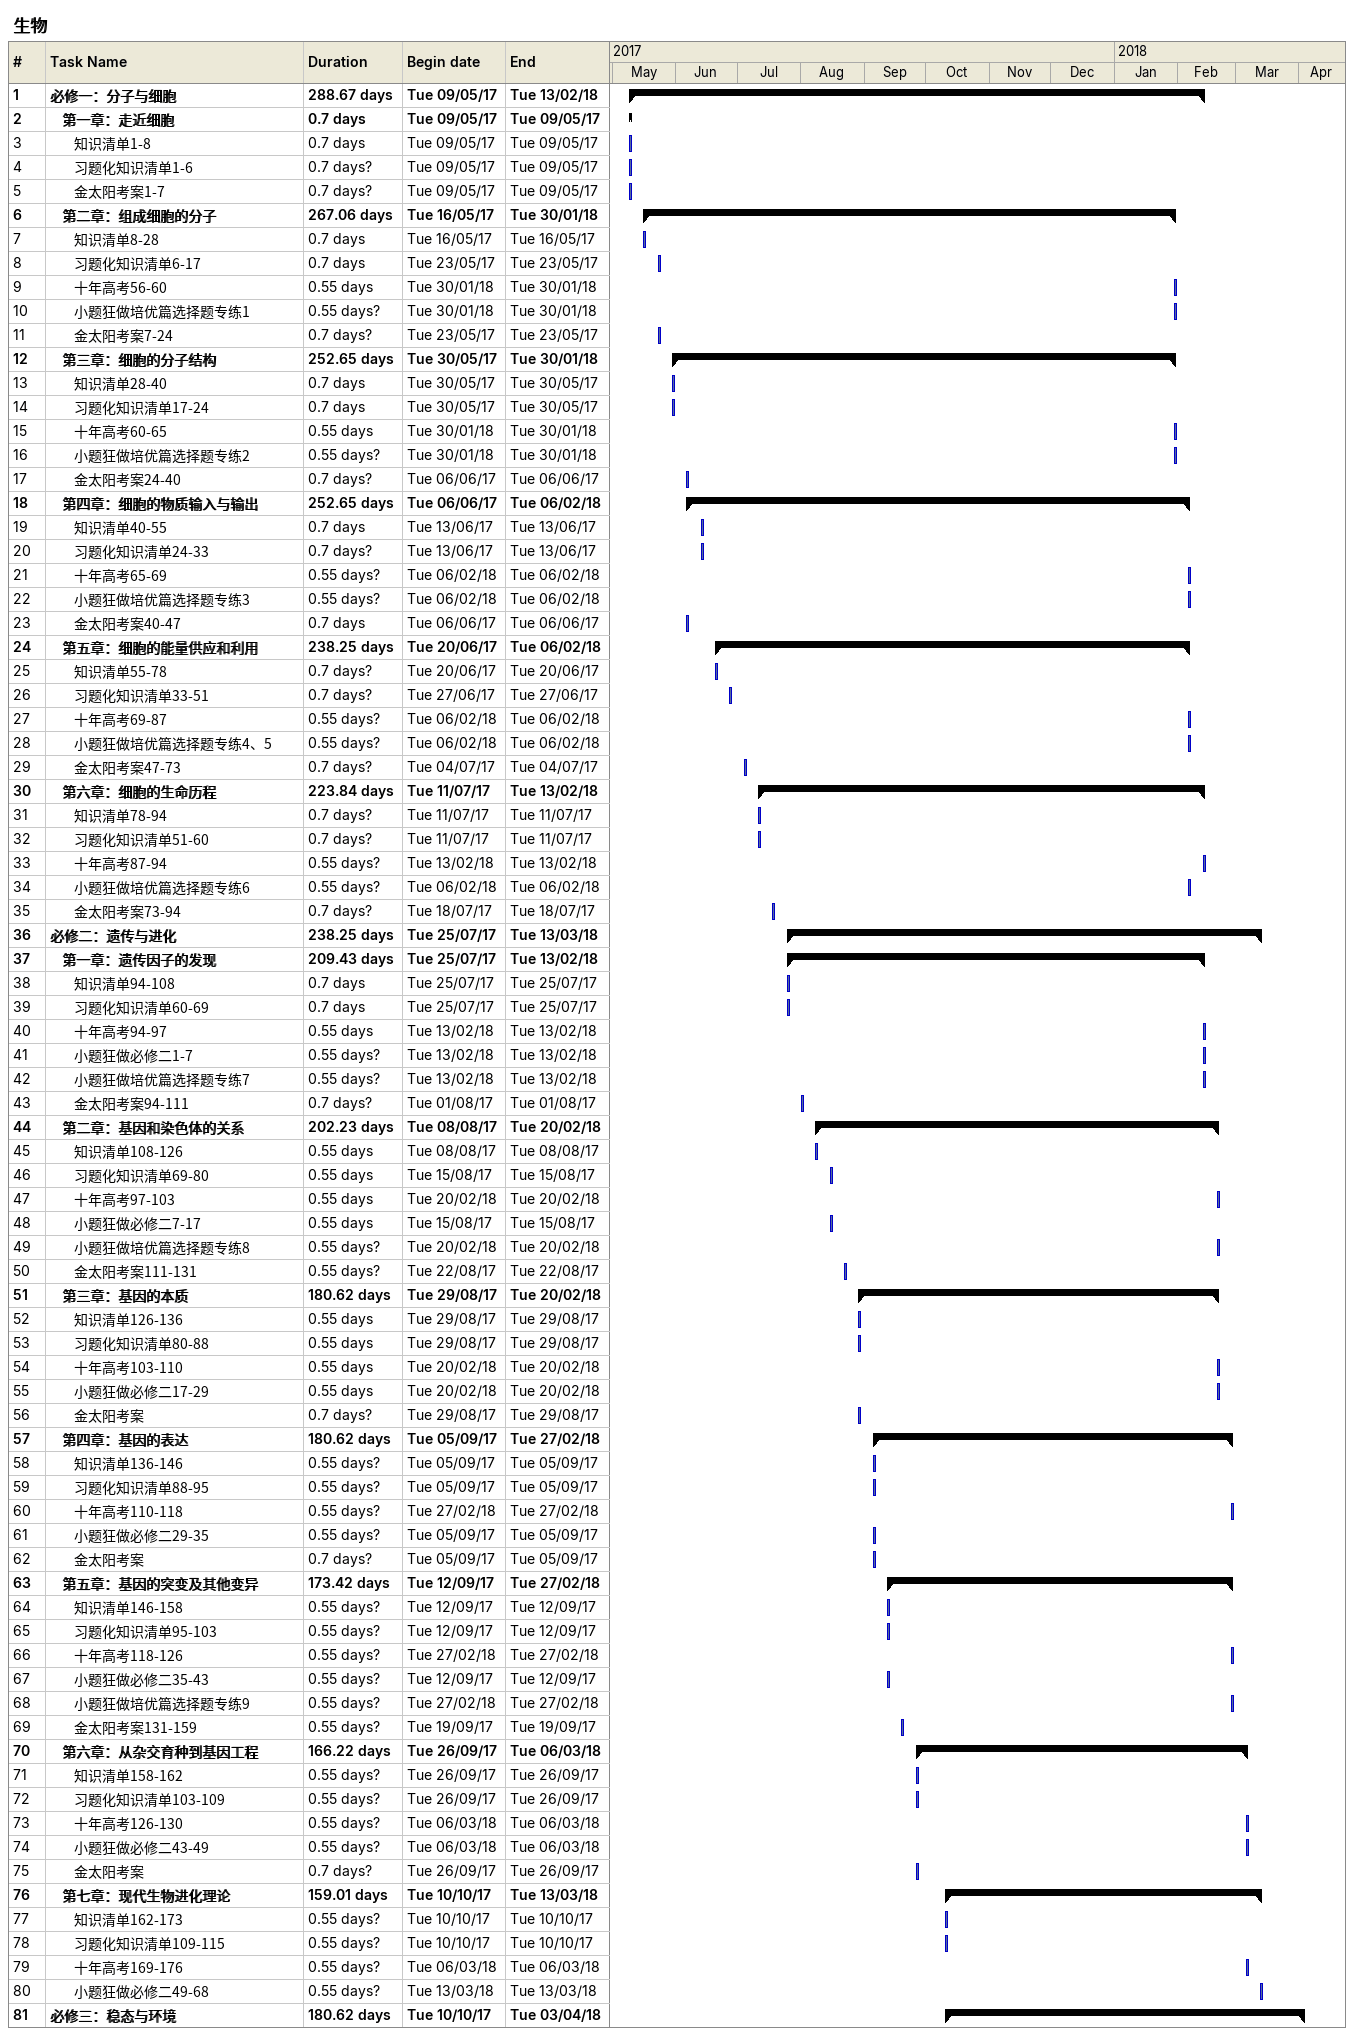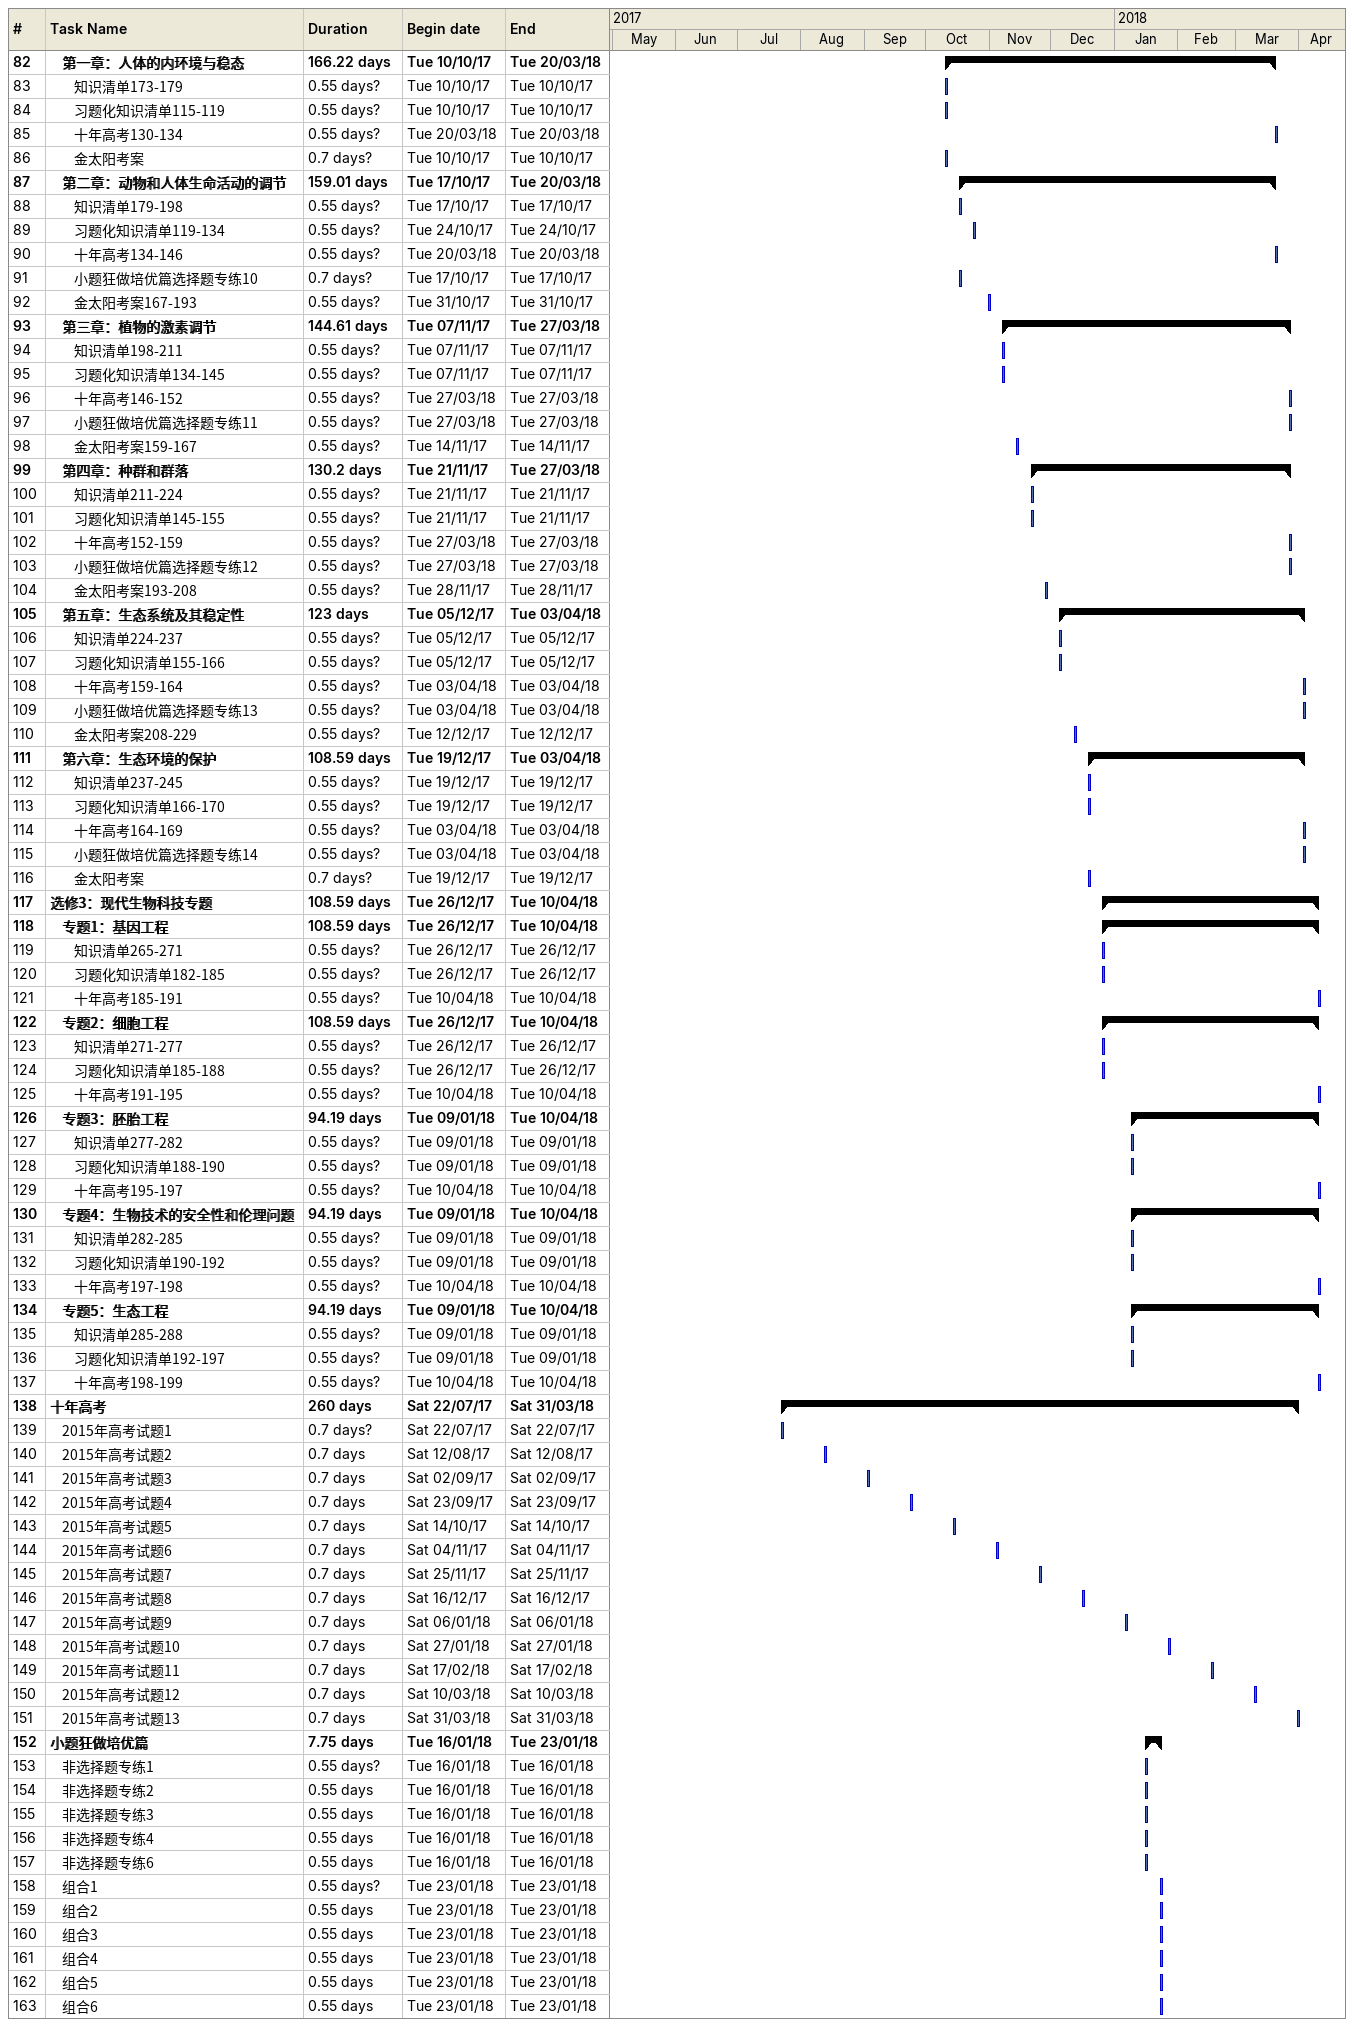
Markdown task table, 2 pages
生物

| ID | Level | Task | Duration | Start | Finish |
|---|---|---|---|---|---|
| 1 | 1 | **必修一：分子与细胞** | 288.67d | 2017-05-09 | 2018-02-13 |
| 2 | 2 | **第一章：走近细胞** | 0.7d | 2017-05-09 | 2017-05-09 |
| 3 | 3 | 知识清单1-8 | 0.7d | 2017-05-09 | 2017-05-09 |
| 4 | 3 | 习题化知识清单1-6 | 0.7d? | 2017-05-09 | 2017-05-09 |
| 5 | 3 | 金太阳考案1-7 | 0.7d? | 2017-05-09 | 2017-05-09 |
| 6 | 2 | **第二章：组成细胞的分子** | 267.06d | 2017-05-16 | 2018-01-30 |
| 7 | 3 | 知识清单8-28 | 0.7d | 2017-05-16 | 2017-05-16 |
| 8 | 3 | 习题化知识清单6-17 | 0.7d | 2017-05-23 | 2017-05-23 |
| 9 | 3 | 十年高考56-60 | 0.55d | 2018-01-30 | 2018-01-30 |
| 10 | 3 | 小题狂做培优篇选择题专练1 | 0.55d? | 2018-01-30 | 2018-01-30 |
| 11 | 3 | 金太阳考案7-24 | 0.7d? | 2017-05-23 | 2017-05-23 |
| 12 | 2 | **第三章：细胞的分子结构** | 252.65d | 2017-05-30 | 2018-01-30 |
| 13 | 3 | 知识清单28-40 | 0.7d | 2017-05-30 | 2017-05-30 |
| 14 | 3 | 习题化知识清单17-24 | 0.7d | 2017-05-30 | 2017-05-30 |
| 15 | 3 | 十年高考60-65 | 0.55d | 2018-01-30 | 2018-01-30 |
| 16 | 3 | 小题狂做培优篇选择题专练2 | 0.55d? | 2018-01-30 | 2018-01-30 |
| 17 | 3 | 金太阳考案24-40 | 0.7d? | 2017-06-06 | 2017-06-06 |
| 18 | 2 | **第四章：细胞的物质输入与输出** | 252.65d | 2017-06-06 | 2018-02-06 |
| 19 | 3 | 知识清单40-55 | 0.7d | 2017-06-13 | 2017-06-13 |
| 20 | 3 | 习题化知识清单24-33 | 0.7d? | 2017-06-13 | 2017-06-13 |
| 21 | 3 | 十年高考65-69 | 0.55d? | 2018-02-06 | 2018-02-06 |
| 22 | 3 | 小题狂做培优篇选择题专练3 | 0.55d? | 2018-02-06 | 2018-02-06 |
| 23 | 3 | 金太阳考案40-47 | 0.7d | 2017-06-06 | 2017-06-06 |
| 24 | 2 | **第五章：细胞的能量供应和利用** | 238.25d | 2017-06-20 | 2018-02-06 |
| 25 | 3 | 知识清单55-78 | 0.7d? | 2017-06-20 | 2017-06-20 |
| 26 | 3 | 习题化知识清单33-51 | 0.7d? | 2017-06-27 | 2017-06-27 |
| 27 | 3 | 十年高考69-87 | 0.55d? | 2018-02-06 | 2018-02-06 |
| 28 | 3 | 小题狂做培优篇选择题专练4、5 | 0.55d? | 2018-02-06 | 2018-02-06 |
| 29 | 3 | 金太阳考案47-73 | 0.7d? | 2017-07-04 | 2017-07-04 |
| 30 | 2 | **第六章：细胞的生命历程** | 223.84d | 2017-07-11 | 2018-02-13 |
| 31 | 3 | 知识清单78-94 | 0.7d? | 2017-07-11 | 2017-07-11 |
| 32 | 3 | 习题化知识清单51-60 | 0.7d? | 2017-07-11 | 2017-07-11 |
| 33 | 3 | 十年高考87-94 | 0.55d? | 2018-02-13 | 2018-02-13 |
| 34 | 3 | 小题狂做培优篇选择题专练6 | 0.55d? | 2018-02-06 | 2018-02-06 |
| 35 | 3 | 金太阳考案73-94 | 0.7d? | 2017-07-18 | 2017-07-18 |
| 36 | 1 | **必修二：遗传与进化** | 238.25d | 2017-07-25 | 2018-03-13 |
| 37 | 2 | **第一章：遗传因子的发现** | 209.43d | 2017-07-25 | 2018-02-13 |
| 38 | 3 | 知识清单94-108 | 0.7d | 2017-07-25 | 2017-07-25 |
| 39 | 3 | 习题化知识清单60-69 | 0.7d | 2017-07-25 | 2017-07-25 |
| 40 | 3 | 十年高考94-97 | 0.55d | 2018-02-13 | 2018-02-13 |
| 41 | 3 | 小题狂做必修二1-7 | 0.55d? | 2018-02-13 | 2018-02-13 |
| 42 | 3 | 小题狂做培优篇选择题专练7 | 0.55d? | 2018-02-13 | 2018-02-13 |
| 43 | 3 | 金太阳考案94-111 | 0.7d? | 2017-08-01 | 2017-08-01 |
| 44 | 2 | **第二章：基因和染色体的关系** | 202.23d | 2017-08-08 | 2018-02-20 |
| 45 | 3 | 知识清单108-126 | 0.55d | 2017-08-08 | 2017-08-08 |
| 46 | 3 | 习题化知识清单69-80 | 0.55d | 2017-08-15 | 2017-08-15 |
| 47 | 3 | 十年高考97-103 | 0.55d | 2018-02-20 | 2018-02-20 |
| 48 | 3 | 小题狂做必修二7-17 | 0.55d | 2017-08-15 | 2017-08-15 |
| 49 | 3 | 小题狂做培优篇选择题专练8 | 0.55d? | 2018-02-20 | 2018-02-20 |
| 50 | 3 | 金太阳考案111-131 | 0.55d? | 2017-08-22 | 2017-08-22 |
| 51 | 2 | **第三章：基因的本质** | 180.62d | 2017-08-29 | 2018-02-20 |
| 52 | 3 | 知识清单126-136 | 0.55d | 2017-08-29 | 2017-08-29 |
| 53 | 3 | 习题化知识清单80-88 | 0.55d | 2017-08-29 | 2017-08-29 |
| 54 | 3 | 十年高考103-110 | 0.55d | 2018-02-20 | 2018-02-20 |
| 55 | 3 | 小题狂做必修二17-29 | 0.55d | 2018-02-20 | 2018-02-20 |
| 56 | 3 | 金太阳考案 | 0.7d? | 2017-08-29 | 2017-08-29 |
| 57 | 2 | **第四章：基因的表达** | 180.62d | 2017-09-05 | 2018-02-27 |
| 58 | 3 | 知识清单136-146 | 0.55d? | 2017-09-05 | 2017-09-05 |
| 59 | 3 | 习题化知识清单88-95 | 0.55d? | 2017-09-05 | 2017-09-05 |
| 60 | 3 | 十年高考110-118 | 0.55d? | 2018-02-27 | 2018-02-27 |
| 61 | 3 | 小题狂做必修二29-35 | 0.55d? | 2017-09-05 | 2017-09-05 |
| 62 | 3 | 金太阳考案 | 0.7d? | 2017-09-05 | 2017-09-05 |
| 63 | 2 | **第五章：基因的突变及其他变异** | 173.42d | 2017-09-12 | 2018-02-27 |
| 64 | 3 | 知识清单146-158 | 0.55d? | 2017-09-12 | 2017-09-12 |
| 65 | 3 | 习题化知识清单95-103 | 0.55d? | 2017-09-12 | 2017-09-12 |
| 66 | 3 | 十年高考118-126 | 0.55d? | 2018-02-27 | 2018-02-27 |
| 67 | 3 | 小题狂做必修二35-43 | 0.55d? | 2017-09-12 | 2017-09-12 |
| 68 | 3 | 小题狂做培优篇选择题专练9 | 0.55d? | 2018-02-27 | 2018-02-27 |
| 69 | 3 | 金太阳考案131-159 | 0.55d? | 2017-09-19 | 2017-09-19 |
| 70 | 2 | **第六章：从杂交育种到基因工程** | 166.22d | 2017-09-26 | 2018-03-06 |
| 71 | 3 | 知识清单158-162 | 0.55d? | 2017-09-26 | 2017-09-26 |
| 72 | 3 | 习题化知识清单103-109 | 0.55d? | 2017-09-26 | 2017-09-26 |
| 73 | 3 | 十年高考126-130 | 0.55d? | 2018-03-06 | 2018-03-06 |
| 74 | 3 | 小题狂做必修二43-49 | 0.55d? | 2018-03-06 | 2018-03-06 |
| 75 | 3 | 金太阳考案 | 0.7d? | 2017-09-26 | 2017-09-26 |
| 76 | 2 | **第七章：现代生物进化理论** | 159.01d | 2017-10-10 | 2018-03-13 |
| 77 | 3 | 知识清单162-173 | 0.55d? | 2017-10-10 | 2017-10-10 |
| 78 | 3 | 习题化知识清单109-115 | 0.55d? | 2017-10-10 | 2017-10-10 |
| 79 | 3 | 十年高考169-176 | 0.55d? | 2018-03-06 | 2018-03-06 |
| 80 | 3 | 小题狂做必修二49-68 | 0.55d? | 2018-03-13 | 2018-03-13 |
| 81 | 1 | **必修三：稳态与环境** | 180.62d | 2017-10-10 | 2018-04-03 |
| 82 | 2 | **第一章：人体的内环境与稳态** | 166.22d | 2017-10-10 | 2018-03-20 |
| 83 | 3 | 知识清单173-179 | 0.55d? | 2017-10-10 | 2017-10-10 |
| 84 | 3 | 习题化知识清单115-119 | 0.55d? | 2017-10-10 | 2017-10-10 |
| 85 | 3 | 十年高考130-134 | 0.55d? | 2018-03-20 | 2018-03-20 |
| 86 | 3 | 金太阳考案 | 0.7d? | 2017-10-10 | 2017-10-10 |
| 87 | 2 | **第二章：动物和人体生命活动的调节** | 159.01d | 2017-10-17 | 2018-03-20 |
| 88 | 3 | 知识清单179-198 | 0.55d? | 2017-10-17 | 2017-10-17 |
| 89 | 3 | 习题化知识清单119-134 | 0.55d? | 2017-10-24 | 2017-10-24 |
| 90 | 3 | 十年高考134-146 | 0.55d? | 2018-03-20 | 2018-03-20 |
| 91 | 3 | 小题狂做培优篇选择题专练10 | 0.7d? | 2017-10-17 | 2017-10-17 |
| 92 | 3 | 金太阳考案167-193 | 0.55d? | 2017-10-31 | 2017-10-31 |
| 93 | 2 | **第三章：植物的激素调节** | 144.61d | 2017-11-07 | 2018-03-27 |
| 94 | 3 | 知识清单198-211 | 0.55d? | 2017-11-07 | 2017-11-07 |
| 95 | 3 | 习题化知识清单134-145 | 0.55d? | 2017-11-07 | 2017-11-07 |
| 96 | 3 | 十年高考146-152 | 0.55d? | 2018-03-27 | 2018-03-27 |
| 97 | 3 | 小题狂做培优篇选择题专练11 | 0.55d? | 2018-03-27 | 2018-03-27 |
| 98 | 3 | 金太阳考案159-167 | 0.55d? | 2017-11-14 | 2017-11-14 |
| 99 | 2 | **第四章：种群和群落** | 130.2d | 2017-11-21 | 2018-03-27 |
| 100 | 3 | 知识清单211-224 | 0.55d? | 2017-11-21 | 2017-11-21 |
| 101 | 3 | 习题化知识清单145-155 | 0.55d? | 2017-11-21 | 2017-11-21 |
| 102 | 3 | 十年高考152-159 | 0.55d? | 2018-03-27 | 2018-03-27 |
| 103 | 3 | 小题狂做培优篇选择题专练12 | 0.55d? | 2018-03-27 | 2018-03-27 |
| 104 | 3 | 金太阳考案193-208 | 0.55d? | 2017-11-28 | 2017-11-28 |
| 105 | 2 | **第五章：生态系统及其稳定性** | 123d | 2017-12-05 | 2018-04-03 |
| 106 | 3 | 知识清单224-237 | 0.55d? | 2017-12-05 | 2017-12-05 |
| 107 | 3 | 习题化知识清单155-166 | 0.55d? | 2017-12-05 | 2017-12-05 |
| 108 | 3 | 十年高考159-164 | 0.55d? | 2018-04-03 | 2018-04-03 |
| 109 | 3 | 小题狂做培优篇选择题专练13 | 0.55d? | 2018-04-03 | 2018-04-03 |
| 110 | 3 | 金太阳考案208-229 | 0.55d? | 2017-12-12 | 2017-12-12 |
| 111 | 2 | **第六章：生态环境的保护** | 108.59d | 2017-12-19 | 2018-04-03 |
| 112 | 3 | 知识清单237-245 | 0.55d? | 2017-12-19 | 2017-12-19 |
| 113 | 3 | 习题化知识清单166-170 | 0.55d? | 2017-12-19 | 2017-12-19 |
| 114 | 3 | 十年高考164-169 | 0.55d? | 2018-04-03 | 2018-04-03 |
| 115 | 3 | 小题狂做培优篇选择题专练14 | 0.55d? | 2018-04-03 | 2018-04-03 |
| 116 | 3 | 金太阳考案 | 0.7d? | 2017-12-19 | 2017-12-19 |
| 117 | 1 | **选修3：现代生物科技专题** | 108.59d | 2017-12-26 | 2018-04-10 |
| 118 | 2 | **专题1：基因工程** | 108.59d | 2017-12-26 | 2018-04-10 |
| 119 | 3 | 知识清单265-271 | 0.55d? | 2017-12-26 | 2017-12-26 |
| 120 | 3 | 习题化知识清单182-185 | 0.55d? | 2017-12-26 | 2017-12-26 |
| 121 | 3 | 十年高考185-191 | 0.55d? | 2018-04-10 | 2018-04-10 |
| 122 | 2 | **专题2：细胞工程** | 108.59d | 2017-12-26 | 2018-04-10 |
| 123 | 3 | 知识清单271-277 | 0.55d? | 2017-12-26 | 2017-12-26 |
| 124 | 3 | 习题化知识清单185-188 | 0.55d? | 2017-12-26 | 2017-12-26 |
| 125 | 3 | 十年高考191-195 | 0.55d? | 2018-04-10 | 2018-04-10 |
| 126 | 2 | **专题3：胚胎工程** | 94.19d | 2018-01-09 | 2018-04-10 |
| 127 | 3 | 知识清单277-282 | 0.55d? | 2018-01-09 | 2018-01-09 |
| 128 | 3 | 习题化知识清单188-190 | 0.55d? | 2018-01-09 | 2018-01-09 |
| 129 | 3 | 十年高考195-197 | 0.55d? | 2018-04-10 | 2018-04-10 |
| 130 | 2 | **专题4：生物技术的安全性和伦理问题** | 94.19d | 2018-01-09 | 2018-04-10 |
| 131 | 3 | 知识清单282-285 | 0.55d? | 2018-01-09 | 2018-01-09 |
| 132 | 3 | 习题化知识清单190-192 | 0.55d? | 2018-01-09 | 2018-01-09 |
| 133 | 3 | 十年高考197-198 | 0.55d? | 2018-04-10 | 2018-04-10 |
| 134 | 2 | **专题5：生态工程** | 94.19d | 2018-01-09 | 2018-04-10 |
| 135 | 3 | 知识清单285-288 | 0.55d? | 2018-01-09 | 2018-01-09 |
| 136 | 3 | 习题化知识清单192-197 | 0.55d? | 2018-01-09 | 2018-01-09 |
| 137 | 3 | 十年高考198-199 | 0.55d? | 2018-04-10 | 2018-04-10 |
| 138 | 1 | **十年高考** | 260d | 2017-07-22 | 2018-03-31 |
| 139 | 2 | 2015年高考试题1 | 0.7d? | 2017-07-22 | 2017-07-22 |
| 140 | 2 | 2015年高考试题2 | 0.7d | 2017-08-12 | 2017-08-12 |
| 141 | 2 | 2015年高考试题3 | 0.7d | 2017-09-02 | 2017-09-02 |
| 142 | 2 | 2015年高考试题4 | 0.7d | 2017-09-23 | 2017-09-23 |
| 143 | 2 | 2015年高考试题5 | 0.7d | 2017-10-14 | 2017-10-14 |
| 144 | 2 | 2015年高考试题6 | 0.7d | 2017-11-04 | 2017-11-04 |
| 145 | 2 | 2015年高考试题7 | 0.7d | 2017-11-25 | 2017-11-25 |
| 146 | 2 | 2015年高考试题8 | 0.7d | 2017-12-16 | 2017-12-16 |
| 147 | 2 | 2015年高考试题9 | 0.7d | 2018-01-06 | 2018-01-06 |
| 148 | 2 | 2015年高考试题10 | 0.7d | 2018-01-27 | 2018-01-27 |
| 149 | 2 | 2015年高考试题11 | 0.7d | 2018-02-17 | 2018-02-17 |
| 150 | 2 | 2015年高考试题12 | 0.7d | 2018-03-10 | 2018-03-10 |
| 151 | 2 | 2015年高考试题13 | 0.7d | 2018-03-31 | 2018-03-31 |
| 152 | 1 | **小题狂做培优篇** | 7.75d | 2018-01-16 | 2018-01-23 |
| 153 | 2 | 非选择题专练1 | 0.55d? | 2018-01-16 | 2018-01-16 |
| 154 | 2 | 非选择题专练2 | 0.55d | 2018-01-16 | 2018-01-16 |
| 155 | 2 | 非选择题专练3 | 0.55d | 2018-01-16 | 2018-01-16 |
| 156 | 2 | 非选择题专练4 | 0.55d | 2018-01-16 | 2018-01-16 |
| 157 | 2 | 非选择题专练6 | 0.55d | 2018-01-16 | 2018-01-16 |
| 158 | 2 | 组合1 | 0.55d? | 2018-01-23 | 2018-01-23 |
| 159 | 2 | 组合2 | 0.55d | 2018-01-23 | 2018-01-23 |
| 160 | 2 | 组合3 | 0.55d | 2018-01-23 | 2018-01-23 |
| 161 | 2 | 组合4 | 0.55d | 2018-01-23 | 2018-01-23 |
| 162 | 2 | 组合5 | 0.55d | 2018-01-23 | 2018-01-23 |
| 163 | 2 | 组合6 | 0.55d | 2018-01-23 | 2018-01-23 |
